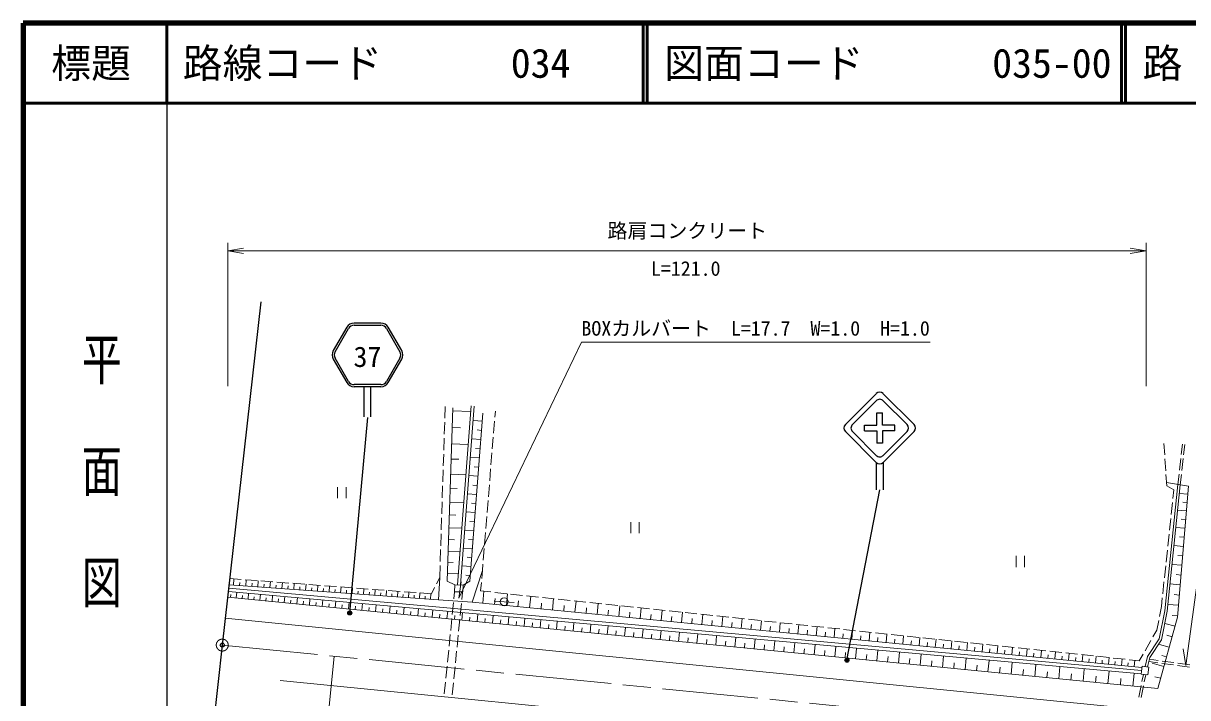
# Model space of a CAD drawing. Units: millimetres, scale not verified. Extents: x 40000 to 680000, y 20000 to 380000.
# Drawn here: x 40000 to 186038, y 295436 to 380000 of the extents above; entities that cross this region are included whole.
import ezdxf
from ezdxf.enums import TextEntityAlignment as Align

# ---------------------------------------------------------------- set-up
doc = ezdxf.new("R2010")
doc.units = ezdxf.units.MM
doc.header["$LTSCALE"] = 1000
doc.header["$PDMODE"] = 32
doc.header["$PDSIZE"] = 500
doc.linetypes.add('CHAIN', pattern=[18.5, 12, -1.5, 3.5, -1.5])
for name, color, linetype, lineweight in [('M-BMK', 2, 'CHAIN', 13), ('M-BMK-OTRS', 5, 'Continuous', 25), ('M-STR-HTXT', 7, 'Continuous', 13), ('M-STR-STRC', 7, 'Continuous', 25), ('M-TTL', 2, 'Continuous', 140), ('M-TTL-BAND', 7, 'Continuous', 25), ('M-TTL-LINE', 7, 'Continuous', 50), ('M-WORK', 1, 'Continuous', 13)]:
    doc.layers.add(name, color=color, linetype=linetype, lineweight=lineweight)
doc.layers.add('M-OTRS', color=6, linetype='Continuous')
doc.layers.add('M-TTL-TXT', color=7, linetype='Continuous')
doc.styles.add('@ＭＳ ゴシック', font='')
doc.styles.add('ＭＳ ゴシック', font='')
doc.styles.get('@ＭＳ ゴシック').set_extended_font_data('@MS Gothic')
doc.styles.get('ＭＳ ゴシック').set_extended_font_data('MS Gothic')

# ---------------------------------------------------------------- blocks, each defined once
blk = doc.blocks.new('open_arrow')
at = {"color": 0, "linetype": 'Continuous', "lineweight": -2}
blk.add_lwpolyline([(7.5, 1.25), (0, 0), (7.5, -1.25)], dxfattribs=at)

msp = doc.modelspace()

# ---------------------------------------------------------------- linework, layer by layer
at = {"layer": 'M-BMK'}
msp.add_line((64954, 302031), (164468, 292180), dxfattribs=at)
msp.add_circle((64954, 302031), 750, dxfattribs=at)
at = {"layer": 'M-BMK-OTRS'}
for p, q in [((69807, 345080), (64954, 302031)), ((64954, 302031), (60102, 258982))]:
    msp.add_line(p, q, dxfattribs=at)
at = {"layer": 'M-OTRS'}
msp.add_point((64954, 302031), dxfattribs=at)
at = {"layer": 'M-STR-HTXT'}
for p, q in [((65633, 334490), (65633, 352483)), ((180810, 334490), (180810, 352483)), ((65633, 351483), (180810, 351483)), ((94606, 307900), (94930, 309963)), ((185798, 299487), (185476, 301550)), ((78980, 300643), (73446, 243181))]:
    msp.add_line(p, q, dxfattribs=at)
for points in [[(94606, 307900), (110000, 340000), (153750, 340000)], [(185798, 299487), (190000, 330000), (221250, 330000)]]:
    msp.add_lwpolyline(points, dxfattribs=at)
at = {"layer": 'M-STR-STRC'}
for p, q in [((80558, 341883), (78868, 338957)), ((79099, 338824), (80788, 341750)), ((84858, 342415), (81479, 342415)), ((81479, 342149), (84858, 342149)), ((85549, 341750), (87238, 338824)), ((87469, 338957), (85779, 341883)), ((78868, 337893), (80558, 334967)), ((80788, 335100), (79099, 338026)), ((87238, 338026), (85549, 335100)), ((85779, 334967), (87469, 337893)), ((84858, 334701), (81479, 334701)), ((84858, 334435), (81479, 334435)), ((82707, 334435), (82707, 330638)), ((83560, 334435), (83560, 330638)), ((146968, 333559), (143099, 329691)), ((147860, 333559), (151728, 329691)), ((143991, 329691), (146968, 332668)), ((147860, 332668), (150836, 329691)), ((80937, 306063), (83195, 330575)), ((147060, 329598), (147060, 331137)), ((147060, 331137), (147767, 331137)), ((147767, 329598), (147767, 331137)), ((143099, 328799), (146968, 324931)), ((143991, 328799), (146968, 325823)), ((145522, 329598), (147060, 329598)), ((145522, 328892), (145522, 329598)), ((145522, 328892), (147060, 328892)), ((147060, 328892), (147060, 327353)), ((149306, 329598), (147767, 329598)), ((149306, 328892), (147767, 328892)), ((147767, 328892), (147767, 327353)), ((151728, 328799), (147860, 324931)), ((147860, 325823), (150836, 328799)), ((149306, 328892), (149306, 329598)), ((147767, 327353), (147060, 327353)), ((146968, 324931), (146968, 321491)), ((147860, 324931), (147860, 321491)), ((143301, 300141), (147412, 321491))]:
    msp.add_line(p, q, dxfattribs=at)
for centre, radius in [((80937, 306063), 250), ((80937, 306063), 200), ((80937, 306063), 150), ((80937, 306063), 100), ((80937, 306063), 50), ((80937, 306063), 20), ((143301, 300141), 250), ((143301, 300141), 200), ((143301, 300141), 150), ((143301, 300141), 100), ((143301, 300141), 50), ((143301, 300141), 20)]:
    msp.add_circle(centre, radius, dxfattribs=at)
for centre, radius, start, end in [((81479, 341351), 1064, 90, 150), ((81479, 341351), 798, 90, 150), ((84858, 341351), 1064, 30, 90), ((84858, 341351), 798, 30, 90), ((79790, 338425), 1064, 150, 210), ((79790, 338425), 798, 150, 210), ((86547, 338425), 798, 330, 30.00002), ((86547, 338425), 1064, 330, 30), ((81479, 335499), 1064, 210, 270), ((81479, 335499), 798, 210, 270), ((84858, 335499), 798, 270, 330), ((84858, 335499), 1064, 270, 330), ((147414, 333114), 631, 45, 135), ((147414, 332222), 631, 44.99985, 135), ((143545, 329245), 631, 135, 225), ((144437, 329245), 631, 135, 225.00005), ((150390, 329245), 631, 315.00011, 44.99984), ((151282, 329245), 631, 315, 45), ((147414, 326269), 631, 225.00005, 315.00011), ((147414, 325377), 631, 225, 315)]:
    msp.add_arc(centre, radius, start, end, dxfattribs=at)
for p in [(80937, 306063), (143301, 300141)]:
    msp.add_point(p, dxfattribs=at)
at = {"layer": 'M-TTL'}
for p, q in [((40000, 380000), (40000, 20000)), ((680000, 380000), (40000, 380000))]:
    msp.add_line(p, q, dxfattribs=at)
at = {"layer": 'M-TTL-BAND'}
msp.add_line((58000, 370000), (58000, 20000), dxfattribs=at)
at = {"layer": 'M-TTL-LINE'}
for p, q in [((58000, 380000), (58000, 370000)), ((117750, 380000), (117750, 370000)), ((118250, 380000), (118250, 370000)), ((177750, 380000), (177750, 370000)), ((178250, 380000), (178250, 370000)), ((40000, 370000), (680000, 370000))]:
    msp.add_line(p, q, dxfattribs=at)
at = {"layer": 'M-WORK'}
for p, q in [((92871, 330491), (92919, 331971)), ((93163, 310067), (93870, 331786)), ((94447, 309587), (96155, 332016)), ((94847, 309577), (96554, 331986)), ((93857, 331388), (96102, 331315)), ((96004, 310049), (97655, 331116)), ((97577, 330119), (96419, 330210)), ((99104, 330110), (98982, 328615)), ((99207, 331373), (99145, 330608)), ((92806, 328492), (92854, 329991)), ((93790, 329323), (94822, 329289)), ((97486, 328961), (96907, 329006)), ((92741, 326493), (92789, 327992)), ((93723, 327258), (95788, 327191)), ((97395, 327803), (96242, 327893)), ((98941, 328117), (98819, 326622)), ((183149, 325900), (183059, 327299)), ((185232, 325941), (185377, 327237)), ((185530, 325908), (185675, 327203)), ((92676, 324494), (92725, 325994)), ((97305, 326649), (96728, 326695)), ((98779, 326123), (98657, 324628)), ((93661, 325358), (94611, 325328)), ((97215, 325496), (96067, 325586)), ((97125, 324348), (96551, 324393)), ((183277, 323904), (183181, 325401)), ((185008, 323953), (185176, 325444)), ((185307, 323920), (185474, 325411)), ((92611, 322495), (92660, 323995)), ((93599, 323459), (95499, 323397)), ((97035, 323200), (95892, 323290)), ((98616, 324130), (98494, 322635)), ((183399, 322006), (183309, 323406)), ((184807, 322160), (184953, 323456)), ((185105, 322128), (185251, 323424)), ((79428, 321844), (79428, 320444)), ((80478, 320444), (80478, 321844)), ((92546, 320496), (92595, 321996)), ((93542, 321711), (94416, 321683)), ((96945, 322057), (96374, 322102)), ((98453, 322136), (98331, 320641)), ((183165, 306334), (184807, 322160)), ((186117, 321940), (183374, 322401)), ((184284, 321513), (183399, 322006)), ((183462, 306288), (185105, 322128)), ((184167, 320407), (184284, 321513)), ((184763, 305522), (186117, 321940)), ((92481, 318497), (92530, 319997)), ((93485, 319963), (95233, 319906)), ((96855, 320914), (95718, 321004)), ((98291, 320143), (98169, 318648)), ((183957, 318418), (184115, 319910)), ((186034, 320943), (184991, 321029)), ((185948, 319900), (185427, 319943)), ((96677, 318639), (95544, 318728)), ((96766, 319777), (96197, 319821)), ((185862, 318857), (184775, 318946)), ((92416, 316499), (92465, 317998)), ((93433, 318355), (94237, 318329)), ((96588, 317506), (96022, 317550)), ((98128, 318150), (98006, 316655)), ((116180, 317461), (116180, 316061)), ((117230, 316061), (117230, 317461)), ((183747, 316429), (183905, 317921)), ((185773, 317769), (185229, 317814)), ((92352, 314500), (92400, 315999)), ((93380, 316747), (94988, 316695)), ((96499, 316373), (95372, 316461)), ((97965, 316156), (97843, 314661)), ((183537, 314440), (183694, 315932)), ((185683, 316682), (184550, 316775)), ((185590, 315549), (185023, 315595)), ((92287, 312501), (92335, 314000)), ((93332, 315268), (94072, 315244)), ((96323, 314117), (95200, 314205)), ((96411, 315245), (95847, 315289)), ((97803, 314163), (97681, 312668)), ((185496, 314415), (184315, 314513)), ((93284, 313789), (94763, 313741)), ((96235, 312995), (95673, 313039)), ((164531, 313212), (164531, 311812)), ((165581, 311812), (165581, 313212)), ((183327, 312451), (183484, 313943)), ((185399, 313234), (184808, 313283)), ((92222, 310521), (92270, 312001)), ((93195, 311067), (94556, 311022)), ((93240, 312428), (93920, 312406)), ((96147, 311872), (95029, 311959)), ((96294, 307402), (97578, 311405)), ((97578, 311405), (97489, 310365)), ((97640, 312170), (97578, 311405)), ((183117, 310462), (183274, 311954)), ((185301, 312053), (184070, 312155)), ((65808, 309607), (92077, 307704)), ((67319, 310269), (65895, 310377)), ((66368, 309566), (66424, 310337)), ((67134, 309511), (67162, 309894)), ((69313, 310118), (67817, 310231)), ((67900, 309455), (67955, 310221)), ((68660, 309400), (68688, 309781)), ((69421, 309345), (69476, 310106)), ((71307, 309967), (69812, 310080)), ((70177, 309290), (70204, 309668)), ((70933, 309236), (70987, 309991)), ((73302, 309816), (71806, 309929)), ((72434, 309127), (72489, 309878)), ((75296, 309665), (73800, 309778)), ((73926, 309019), (73980, 309765)), ((75408, 308912), (75461, 309652)), ((77290, 309514), (75794, 309627)), ((92222, 310521), (91813, 309715)), ((92077, 307704), (92222, 310521)), ((94115, 309597), (93163, 310067)), ((95149, 309568), (96004, 310049)), ((96059, 310754), (95500, 310798)), ((97447, 309867), (97358, 308827)), ((182907, 308474), (183064, 309965)), ((185098, 309591), (183815, 309697)), ((185200, 310822), (184584, 310873)), ((65723, 308769), (180202, 298435)), ((65758, 309167), (180253, 298832)), ((65996, 308020), (66031, 308381)), ((66719, 307949), (66790, 308672)), ((67454, 307876), (67490, 308244)), ((68188, 307804), (68260, 308538)), ((69680, 307657), (69753, 308403)), ((71194, 307508), (71269, 308266)), ((71683, 309181), (71711, 309557)), ((73180, 309073), (73207, 309446)), ((74667, 308965), (74694, 309336)), ((76144, 308858), (76171, 309226)), ((76880, 308805), (76933, 309541)), ((77611, 308752), (77638, 309118)), ((79284, 309363), (77789, 309476)), ((78342, 308699), (78395, 309430)), ((79069, 308646), (79095, 309010)), ((81279, 309212), (79783, 309325)), ((79795, 308594), (79848, 309320)), ((80517, 308542), (80543, 308902)), ((81239, 308489), (81291, 309211)), ((83273, 309061), (81777, 309174)), ((81956, 308437), (81982, 308796)), ((82673, 308385), (82724, 309102)), ((83385, 308334), (83411, 308690)), ((85267, 308910), (83772, 309023)), ((84097, 308282), (84149, 308995)), ((84805, 308231), (84830, 308585)), ((85512, 308180), (85563, 308887)), ((87262, 308759), (85766, 308872)), ((86215, 308129), (86240, 308480)), ((86918, 308078), (86969, 308781)), ((87616, 308027), (87641, 308377)), ((89256, 308608), (87760, 308721)), ((88314, 307977), (88365, 308675)), ((89008, 307927), (89033, 308274)), ((89702, 307876), (89752, 308570)), ((91178, 308462), (89755, 308570)), ((90391, 307827), (90416, 308171)), ((91080, 307777), (91130, 308466)), ((91587, 309269), (91178, 308462)), ((94092, 308728), (94004, 307851)), ((94092, 308728), (94115, 309597)), ((95126, 308700), (94092, 308728)), ((94115, 309597), (95149, 309568)), ((95087, 308628), (94999, 307752)), ((95149, 309568), (95126, 308700)), ((97358, 308827), (98636, 308692)), ((97616, 307274), (97763, 308784)), ((99133, 308639), (100625, 308481)), ((100585, 306985), (100729, 308470)), ((101122, 308428), (102614, 308270)), ((103111, 308217), (104602, 308059)), ((103503, 306702), (103645, 308161)), ((184992, 308308), (184351, 308361)), ((65633, 308055), (182293, 296579)), ((68934, 307731), (68970, 308104)), ((70437, 307583), (70474, 307961)), ((71963, 307433), (72001, 307817)), ((72732, 307357), (72807, 308126)), ((73512, 307280), (73551, 307671)), ((74293, 307203), (74370, 307984)), ((75086, 307125), (75125, 307522)), ((75878, 307047), (75956, 307840)), ((76683, 306968), (76723, 307371)), ((77488, 306889), (77567, 307694)), ((78305, 306809), (78345, 307217)), ((79122, 306728), (79203, 307546)), ((79952, 306647), (79993, 307062)), ((80782, 306565), (80864, 307395)), ((81624, 306482), (81666, 306903)), ((82467, 306399), (82550, 307242)), ((83322, 306315), (83364, 306743)), ((84178, 306231), (84262, 307086)), ((85915, 306060), (86000, 306929)), ((87679, 305887), (87765, 306769)), ((92077, 307704), (96294, 307402)), ((93954, 307354), (93804, 305861)), ((94949, 307254), (94799, 305762)), ((96294, 307402), (180305, 299238)), ((99054, 307555), (100315, 307466)), ((99100, 307129), (99173, 307872)), ((100315, 307466), (101576, 307378)), ((102044, 306843), (102115, 307573)), ((104937, 306562), (105007, 307279)), ((105100, 308006), (106591, 307848)), ((106371, 306423), (106510, 307857)), ((107088, 307795), (108580, 307637)), ((107780, 306286), (107848, 306991)), ((109077, 307585), (110569, 307426)), ((109189, 306149), (109326, 307558)), ((110574, 306015), (110641, 306707)), ((111066, 307374), (112558, 307215)), ((111959, 305880), (112093, 307265)), ((113055, 307163), (114547, 307005)), ((114680, 305615), (114813, 306976)), ((115044, 306952), (116535, 306794)), ((117033, 306741), (118524, 306583)), ((117355, 305356), (117485, 306693)), ((182492, 305622), (182737, 306870)), ((182737, 306870), (182854, 307976)), ((184887, 307025), (183549, 307136)), ((65334, 305400), (181772, 293806)), ((85046, 306146), (85089, 306580)), ((86797, 305973), (86840, 306414)), ((88574, 305799), (88618, 306246)), ((89470, 305711), (89558, 306606)), ((90379, 305621), (90423, 306076)), ((91288, 305532), (91377, 306441)), ((92211, 305441), (92257, 305902)), ((93134, 305350), (93225, 306273)), ((93754, 305364), (93605, 303871)), ((94072, 305258), (94118, 305726)), ((94749, 305264), (94600, 303772)), ((95009, 305166), (95101, 306103)), ((95961, 305072), (96007, 305548)), ((96912, 304978), (97006, 305930)), ((97879, 304883), (97926, 305366)), ((98845, 304788), (98940, 305755)), ((100808, 304595), (100904, 305576)), ((102800, 304399), (102898, 305395)), ((113319, 305748), (113386, 306428)), ((116018, 305485), (116083, 306154)), ((118669, 305228), (118733, 305885)), ((119021, 306530), (120513, 306372)), ((119984, 305100), (120111, 306414)), ((121010, 306319), (122502, 306161)), ((121275, 304975), (121338, 305620)), ((122567, 304849), (122692, 306141)), ((122999, 306108), (124491, 305950)), ((123836, 304726), (123898, 305360)), ((124988, 305897), (126480, 305739)), ((125105, 304602), (125229, 305872)), ((126977, 305686), (128469, 305528)), ((127600, 304360), (127721, 305607)), ((128966, 305475), (130457, 305317)), ((130052, 304122), (130171, 305348)), ((130955, 305264), (132446, 305106)), ((182293, 296579), (184763, 305522)), ((182449, 302815), (183165, 306334)), ((182732, 302699), (183462, 306288)), ((184776, 305688), (184108, 305743)), ((99826, 304692), (99875, 305182)), ((101804, 304497), (101853, 304995)), ((103812, 304300), (103861, 304805)), ((104823, 304200), (104923, 305212)), ((105850, 304099), (105901, 304613)), ((106877, 303998), (106978, 305025)), ((107920, 303895), (107972, 304417)), ((108963, 303793), (109066, 304836)), ((110022, 303689), (110074, 304218)), ((111081, 303585), (111185, 304643)), ((112156, 303479), (112209, 304016)), ((113231, 303373), (113337, 304448)), ((114323, 303266), (114377, 303811)), ((115415, 303158), (115522, 304250)), ((117631, 302940), (117741, 304049)), ((119882, 302719), (119993, 303844)), ((126353, 304481), (126413, 305105)), ((128826, 304241), (128885, 304854)), ((131256, 304005), (131315, 304607)), ((132461, 303888), (132578, 305092)), ((132943, 305053), (134435, 304895)), ((133645, 303773), (133702, 304364)), ((134829, 303657), (134944, 304841)), ((134932, 304843), (136424, 304684)), ((135992, 303544), (136049, 304126)), ((136921, 304632), (138413, 304473)), ((137155, 303431), (137268, 304595)), ((138299, 303320), (138354, 303892)), ((138910, 304421), (140402, 304263)), ((139442, 303209), (139553, 304352)), ((140899, 304210), (142390, 304052)), ((141689, 302991), (141798, 304114)), ((142888, 303999), (144379, 303841)), ((143898, 302776), (144005, 303880)), ((144876, 303788), (146368, 303630)), ((181679, 303060), (182151, 303884)), ((182151, 303884), (182396, 305132)), ((184450, 304390), (183149, 304749)), ((93555, 303374), (93405, 301881)), ((94550, 303274), (94400, 301782)), ((116523, 303049), (116578, 303603)), ((118757, 302829), (118812, 303392)), ((121025, 302606), (121081, 303178)), ((122168, 302494), (122280, 303637)), ((123328, 302380), (123385, 302960)), ((124489, 302266), (124603, 303426)), ((125667, 302150), (125725, 302739)), ((126845, 302034), (126961, 303212)), ((128041, 301916), (128100, 302514)), ((129237, 301798), (129355, 302995)), ((131666, 301560), (131786, 302774)), ((134133, 301317), (134254, 302550)), ((136637, 301071), (136760, 302323)), ((140566, 303100), (140620, 303662)), ((142793, 302883), (142847, 303436)), ((144983, 302671), (145035, 303213)), ((146068, 302565), (146173, 303650)), ((146865, 303577), (148357, 303419)), ((147134, 302462), (147186, 302995)), ((148201, 302358), (148304, 303424)), ((148854, 303366), (150346, 303208)), ((149249, 302256), (149299, 302780)), ((150296, 302154), (150398, 303202)), ((150843, 303155), (152335, 302997)), ((151326, 302054), (151376, 302569)), ((152356, 301954), (152456, 302984)), ((152832, 302944), (154324, 302786)), ((153368, 301856), (153417, 302362)), ((154380, 301757), (154479, 302770)), ((154821, 302733), (156312, 302575)), ((156370, 301564), (156466, 302559)), ((156810, 302522), (158301, 302364)), ((158325, 301374), (158419, 302352)), ((158798, 302311), (160290, 302153)), ((180685, 301325), (181430, 302626)), ((180999, 300591), (182449, 302815)), ((181279, 300471), (182732, 302699)), ((184090, 303088), (183440, 303268)), ((93355, 301384), (93206, 299891)), ((94350, 301284), (94201, 299792)), ((130452, 301679), (130511, 302286)), ((132900, 301438), (132960, 302055)), ((135385, 301194), (135447, 301820)), ((137909, 300945), (137971, 301581)), ((139180, 300820), (139305, 302092)), ((140471, 300693), (140534, 301339)), ((141762, 300566), (141889, 301857)), ((143073, 300437), (143137, 301093)), ((144383, 300309), (144512, 301619)), ((145714, 300178), (145780, 300843)), ((147045, 300047), (147176, 301378)), ((149748, 299781), (149881, 301132)), ((152492, 299511), (152627, 300883)), ((155375, 301661), (155423, 302158)), ((157347, 301469), (157395, 301958)), ((159285, 301281), (159332, 301761)), ((160246, 301188), (160339, 302148)), ((160787, 302101), (162279, 301942)), ((161190, 301096), (161235, 301568)), ((162134, 301004), (162225, 301948)), ((162776, 301890), (164268, 301731)), ((163061, 300914), (163106, 301378)), ((163989, 300824), (164079, 301751)), ((164765, 301679), (166257, 301520)), ((164901, 300735), (164945, 301191)), ((165812, 300647), (165901, 301558)), ((166708, 300560), (166752, 301007)), ((166754, 301468), (168245, 301310)), ((167604, 300472), (167691, 301368)), ((168743, 301257), (170234, 301099)), ((169365, 300301), (169451, 301182)), ((170732, 301046), (172223, 300888)), ((171096, 300133), (171180, 300998)), ((179964, 300067), (180436, 300891)), ((183731, 301787), (182509, 302125)), ((93156, 299394), (93006, 297901)), ((148397, 299914), (148463, 300589)), ((151120, 299646), (151187, 300332)), ((153885, 299374), (153954, 300070)), ((155278, 299237), (155415, 300630)), ((156693, 299098), (156763, 299805)), ((158108, 298958), (158247, 300373)), ((159544, 298817), (159614, 299535)), ((160980, 298676), (161121, 300112)), ((163897, 298389), (164040, 299847)), ((166858, 298098), (167004, 299578)), ((168485, 300387), (168527, 300827)), ((170230, 300217), (170272, 300650)), ((171946, 300051), (171987, 300476)), ((172720, 300835), (174212, 300677)), ((172796, 299968), (172879, 300818)), ((173632, 299887), (173672, 300304)), ((174467, 299805), (174549, 300641)), ((174709, 300624), (176201, 300466)), ((175289, 299726), (175328, 300136)), ((176110, 299646), (176190, 300467)), ((176698, 300413), (178190, 300255)), ((176917, 299567), (176956, 299971)), ((177724, 299489), (177802, 300296)), ((178517, 299412), (178555, 299808)), ((178687, 300202), (179964, 300067)), ((179310, 299335), (179387, 300128)), ((180196, 298392), (180324, 299384)), ((180324, 299384), (181144, 299278)), ((180700, 299335), (180999, 300591)), ((180999, 299297), (181279, 300471)), ((181156, 299955), (182280, 299805)), ((181226, 300248), (182324, 300102)), ((183056, 299342), (181584, 299748)), ((182776, 299739), (184263, 299542)), ((183394, 300565), (182782, 300733)), ((182820, 300036), (184307, 299838)), ((184758, 299476), (186245, 299278)), ((184802, 299772), (186289, 299575)), ((94151, 299294), (94001, 297802)), ((162438, 298532), (162510, 299262)), ((165378, 298243), (165450, 298984)), ((168362, 297950), (168436, 298701)), ((169865, 297802), (170013, 299305)), ((171392, 297652), (171467, 298415)), ((172918, 297501), (173069, 299028)), ((174468, 297349), (174545, 298124)), ((176019, 297197), (176171, 298747)), ((179166, 296887), (179321, 298461)), ((181016, 298286), (180196, 298392)), ((180293, 297450), (180473, 298356)), ((180593, 297419), (180771, 298318)), ((181144, 299278), (181016, 298286)), ((182650, 297870), (181914, 298074)), ((180693, 286879), (72212, 297584)), ((92956, 297404), (92806, 295911)), ((93951, 297304), (93801, 295812)), ((177592, 297042), (177670, 297829)), ((179903, 295488), (180195, 296959)), ((180203, 295458), (180495, 296929))]:
    msp.add_line(p, q, dxfattribs=at)
msp.add_circle((100315, 307466), 500, dxfattribs=at)

# ---------------------------------------------------------------- block references
at = {"layer": 'M-STR-HTXT', "xscale": 267, "yscale": 267}
msp.add_blockref('open_arrow', (65633, 351483), dxfattribs=at)
at = {"layer": 'M-STR-HTXT', "xscale": 267, "yscale": 267, "rotation": 180}
msp.add_blockref('open_arrow', (180810, 351483), dxfattribs=at)

# ---------------------------------------------------------------- texts
at = {"layer": 'M-STR-HTXT', "style": 'ＭＳ ゴシック'}
for s, p in [('路肩コンクリート', (113278, 353993)), ('BOXカルバート\u3000L=17.7\u3000W=1.0\u3000H=1.0', (110000, 341750))]:
    msp.add_text(s, height=1833, dxfattribs=at).set_placement(p, align=Align.MIDDLE_LEFT)
msp.add_text('L=121.0', height=1833, dxfattribs=at).set_placement((123079, 347789), align=Align.BOTTOM_CENTER)
at = {"layer": 'M-STR-STRC', "style": 'ＭＳ ゴシック'}
msp.add_text('37', height=2566, dxfattribs=at).set_placement((83160, 338188), align=Align.MIDDLE_CENTER)
at = {"layer": 'M-TTL-BAND', "style": '@ＭＳ ゴシック', "width": 1.4}
msp.add_text('平  面  図', height=3666, rotation=270, dxfattribs=at).set_placement((49777, 306475), align=Align.MIDDLE_RIGHT)
at = {"layer": 'M-TTL-TXT', "style": 'ＭＳ ゴシック'}
msp.add_text('標題', height=3666, dxfattribs=at).set_placement((48500, 375000), align=Align.MIDDLE_CENTER)
for s, p in [('路線コード', (60000, 375000)), ('034', (101142, 375000)), ('図面コード', (120380, 375000)), ('035-00', (161521, 375000)), ('路 線 名', (180380, 375000))]:
    msp.add_text(s, height=3666, dxfattribs=at).set_placement(p, align=Align.MIDDLE_LEFT)

doc.saveas('drawing.dxf')
